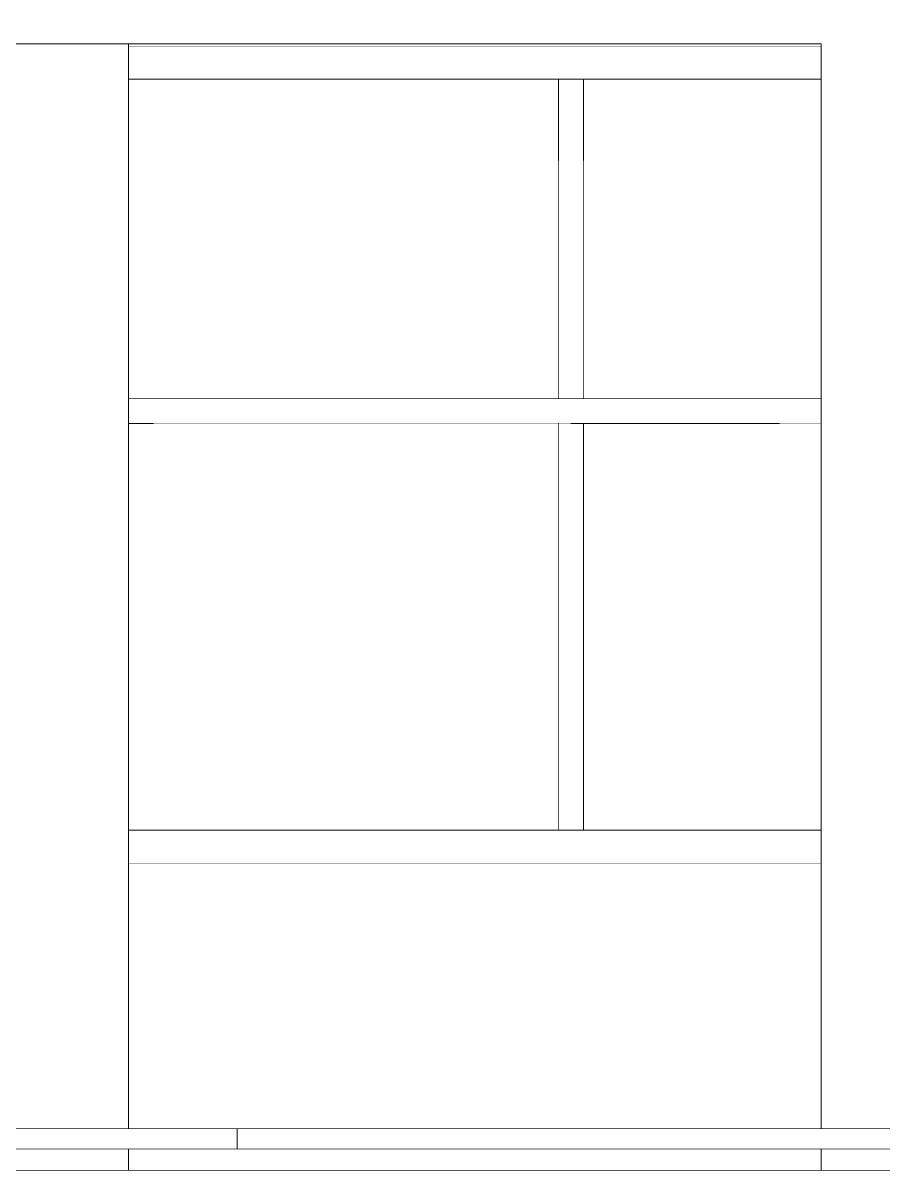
# Model space of a CAD drawing. Extents: x -3080 to 28500, y -1326 to 31609.
# Drawn here: x 25428.7 to 25634.8, y 27650.8 to 27925.8 of the extents above; entities that cross this region are included whole.
import ezdxf
from ezdxf.xclip import XClip

# ---------------------------------------------------------------- set-up
doc = ezdxf.new("R2010")
doc.units = 0
doc.header["$LTSCALE"] = 100
doc.header["$XCLIPFRAME"] = 2
doc.linetypes.add('188K-SM-07-F10-MECH-CR PIPE-Y2257103$0$X-S-FAB_SL ALL$0$Wipeout_Contour', pattern=[1, 0, -1])
for name, color, linetype in [('0-xref', 8, 'Continuous'), ('188K-SM-07-F10-MECH-CR PIPE-Y2257103$0$X-S-FAB_SL ALL$0$A-WALL-EX', 7, 'Continuous'), ('188K-SM-07-F10-MECH-CR PIPE-Y2257103$0$X-S-FAB_SL ALL$0$A-WALL-IN', 7, 'Continuous'), ('188K-SM-07-F10-MECH-CR PIPE-Y2257103$0$X-S-FAB_SL ALL$0$A-WINDOW', 7, 'Continuous'), ('188K-SM-07-F10-MECH-CR PIPE-Y2257103$0$X-S-FAB_SL ALL$0$ASP_1', 1, 'Continuous'), ('188K-SM-07-F10-MECH-CR PIPE-Y2257103$0$X-S-FAB_SL ALL$0$Hattch', 7, 'Continuous'), ('188K-SM-07-F10-MECH-CR PIPE-Y2257103$0$X-S-FAB_SL ALL$0$S-SLAB', 7, 'Continuous')]:
    doc.layers.add(name, color=color, linetype=linetype)

# ---------------------------------------------------------------- blocks, each defined once
blk = doc.blocks.new('188K-SM-07-F10-MECH-CR PIPE-Y2257103$0$X-S-FAB_SL ALL$0$剖面元素_38_3', base_point=(23061.26, -8263.06))
at = {"layer": '188K-SM-07-F10-MECH-CR PIPE-Y2257103$0$X-S-FAB_SL ALL$0$S-SLAB', "color": 1, "lineweight": 0}
blk.add_line((49266.26, -6943.06), (48291.26, -6943.06), dxfattribs=at)
blk = doc.blocks.new('188K-SM-07-F10-MECH-CR PIPE-Y2257103$0$X-S-FAB_SL ALL$0$剖面元素_39_3', base_point=(23061.26, -8263.06))
at = {"color": 254, "linetype": '188K-SM-07-F10-MECH-CR PIPE-Y2257103$0$X-S-FAB_SL ALL$0$Wipeout_Contour', "lineweight": 0, "ltscale": 195790.477185}
blk.add_wipeout([(48366.26, -6933.06), (48366.26, -6938.06), (48541.26, -6938.06), (48541.26, -6933.06)], dxfattribs=at).dxf.layer = '188K-SM-07-F10-MECH-CR PIPE-Y2257103$0$X-S-FAB_SL ALL$0$Hattch'
at = {"layer": '188K-SM-07-F10-MECH-CR PIPE-Y2257103$0$X-S-FAB_SL ALL$0$S-SLAB', "color": 8, "lineweight": 0}
for p, q in [((48366.26, -6933.06), (48541.26, -6933.06)), ((48366.26, -6938.06), (48541.26, -6938.06))]:
    blk.add_line(p, q, dxfattribs=at)
at = {"layer": '188K-SM-07-F10-MECH-CR PIPE-Y2257103$0$X-S-FAB_SL ALL$0$S-SLAB', "color": 15, "lineweight": 0}
for p, q in [((48541.26, -6933.06), (48541.26, -6938.06)), ((49266.26, -6933.06), (48541.26, -6933.06)), ((49266.26, -6938.06), (48541.26, -6938.06))]:
    blk.add_line(p, q, dxfattribs=at)
blk = doc.blocks.new('188K-SM-07-F10-MECH-CR PIPE-Y2257103$0$X-S-FAB_SL ALL$0$剖面元素_1146_3', base_point=(23061.26, -8263.06))
at = {"color": 254, "linetype": '188K-SM-07-F10-MECH-CR PIPE-Y2257103$0$X-S-FAB_SL ALL$0$Wipeout_Contour', "lineweight": 0, "ltscale": 196574.286906}
blk.add_wipeout([(48671.26, -6758.06), (48671.26, -6764.06), (48681.26, -6764.06), (48681.26, -6758.06)], dxfattribs=at).dxf.layer = '188K-SM-07-F10-MECH-CR PIPE-Y2257103$0$X-S-FAB_SL ALL$0$Hattch'
at = {"layer": '188K-SM-07-F10-MECH-CR PIPE-Y2257103$0$X-S-FAB_SL ALL$0$A-WINDOW', "color": 8, "lineweight": 0}
for p, q in [((48681.26, -6758.06), (48671.26, -6758.06)), ((48681.26, -6764.06), (48671.26, -6764.06))]:
    blk.add_line(p, q, dxfattribs=at)
blk = doc.blocks.new('188K-SM-07-F10-MECH-CR PIPE-Y2257103$0$X-S-FAB_SL ALL$0$剖面元素_1147_3', base_point=(23061.26, -8263.06))
at = {"color": 254, "linetype": '188K-SM-07-F10-MECH-CR PIPE-Y2257103$0$X-S-FAB_SL ALL$0$Wipeout_Contour', "lineweight": 0, "ltscale": 196158.369488}
blk.add_wipeout([(48521.26, -6758.06), (48521.26, -6764.06), (48621.3, -6764.06), (48621.3, -6758.06)], dxfattribs=at).dxf.layer = '188K-SM-07-F10-MECH-CR PIPE-Y2257103$0$X-S-FAB_SL ALL$0$Hattch'
at = {"layer": '188K-SM-07-F10-MECH-CR PIPE-Y2257103$0$X-S-FAB_SL ALL$0$A-WINDOW', "color": 8, "lineweight": 0}
for p, q in [((48621.3, -6758.06), (48521.26, -6758.06)), ((48621.3, -6764.06), (48521.26, -6764.06))]:
    blk.add_line(p, q, dxfattribs=at)
blk = doc.blocks.new('188K-SM-07-F10-MECH-CR PIPE-Y2257103$0$X-S-FAB_SL ALL$0$剖面元素_1148_3', base_point=(23061.26, -8263.06))
at = {"color": 254, "linetype": '188K-SM-07-F10-MECH-CR PIPE-Y2257103$0$X-S-FAB_SL ALL$0$Wipeout_Contour', "lineweight": 0, "ltscale": 196509.953873}
blk.add_wipeout([(48624.3, -6861.56), (48681.26, -6861.56), (48681.26, -6764.06), (48624.3, -6764.06)], dxfattribs=at).dxf.layer = '188K-SM-07-F10-MECH-CR PIPE-Y2257103$0$X-S-FAB_SL ALL$0$Hattch'
blk = doc.blocks.new('188K-SM-07-F10-MECH-CR PIPE-Y2257103$0$X-S-FAB_SL ALL$0$剖面元素_1149_3', base_point=(23061.26, -8263.06))
at = {"color": 254, "linetype": '188K-SM-07-F10-MECH-CR PIPE-Y2257103$0$X-S-FAB_SL ALL$0$Wipeout_Contour', "lineweight": 0, "ltscale": 196385.249469}
blk.add_wipeout([(48624.3, -6861.56), (48624.3, -6764.06), (48618.3, -6764.06), (48618.3, -6861.56)], dxfattribs=at).dxf.layer = '188K-SM-07-F10-MECH-CR PIPE-Y2257103$0$X-S-FAB_SL ALL$0$Hattch'
at = {"layer": '188K-SM-07-F10-MECH-CR PIPE-Y2257103$0$X-S-FAB_SL ALL$0$A-WINDOW', "color": 8, "lineweight": 0}
for p, q in [((48618.3, -6861.56), (48618.3, -6764.06)), ((48624.3, -6861.56), (48624.3, -6764.06))]:
    blk.add_line(p, q, dxfattribs=at)
blk = doc.blocks.new('188K-SM-07-F10-MECH-CR PIPE-Y2257103$0$X-S-FAB_SL ALL$0$剖面元素_1150_3', base_point=(23061.26, -8263.06))
at = {"color": 254, "linetype": '188K-SM-07-F10-MECH-CR PIPE-Y2257103$0$X-S-FAB_SL ALL$0$Wipeout_Contour', "lineweight": 0, "ltscale": 196455.507365}
blk.add_wipeout([(48621.3, -6758.06), (48621.3, -6764.06), (48671.26, -6764.06), (48671.26, -6758.06)], dxfattribs=at).dxf.layer = '188K-SM-07-F10-MECH-CR PIPE-Y2257103$0$X-S-FAB_SL ALL$0$Hattch'
at = {"layer": '188K-SM-07-F10-MECH-CR PIPE-Y2257103$0$X-S-FAB_SL ALL$0$A-WINDOW', "color": 8, "lineweight": 0}
for p, q in [((48671.26, -6758.06), (48621.3, -6758.06)), ((48671.26, -6764.06), (48621.3, -6764.06))]:
    blk.add_line(p, q, dxfattribs=at)
blk = doc.blocks.new('188K-SM-07-F10-MECH-CR PIPE-Y2257103$0$X-S-FAB_SL ALL$0$剖面元素_1151_3', base_point=(23061.26, -8263.06))
at = {"color": 254, "linetype": '188K-SM-07-F10-MECH-CR PIPE-Y2257103$0$X-S-FAB_SL ALL$0$Wipeout_Contour', "lineweight": 0, "ltscale": 196169.285213}
blk.add_wipeout([(48515.26, -6764.06), (48515.26, -6861.56), (48618.3, -6861.56), (48618.3, -6764.06)], dxfattribs=at).dxf.layer = '188K-SM-07-F10-MECH-CR PIPE-Y2257103$0$X-S-FAB_SL ALL$0$Hattch'
blk = doc.blocks.new('188K-SM-07-F10-MECH-CR PIPE-Y2257103$0$X-S-FAB_SL ALL$0$剖面元素_1152_3', base_point=(23061.26, -8263.06))
at = {"color": 254, "linetype": '188K-SM-07-F10-MECH-CR PIPE-Y2257103$0$X-S-FAB_SL ALL$0$Wipeout_Contour', "lineweight": 0, "ltscale": 196339.255319}
blk.add_wipeout([(48624.3, -6758.06), (48624.3, -6701.06), (48618.3, -6701.06), (48618.3, -6758.06)], dxfattribs=at).dxf.layer = '188K-SM-07-F10-MECH-CR PIPE-Y2257103$0$X-S-FAB_SL ALL$0$Hattch'
at = {"layer": '188K-SM-07-F10-MECH-CR PIPE-Y2257103$0$X-S-FAB_SL ALL$0$A-WINDOW', "color": 8, "lineweight": 0}
for p, q in [((48618.3, -6758.06), (48618.3, -6701.06)), ((48624.3, -6758.06), (48624.3, -6701.06))]:
    blk.add_line(p, q, dxfattribs=at)
blk = doc.blocks.new('188K-SM-07-F10-MECH-CR PIPE-Y2257103$0$X-S-FAB_SL ALL$0$剖面元素_1153_3', base_point=(23061.26, -8263.06))
at = {"color": 254, "linetype": '188K-SM-07-F10-MECH-CR PIPE-Y2257103$0$X-S-FAB_SL ALL$0$Wipeout_Contour', "lineweight": 0, "ltscale": 196458.675211}
blk.add_wipeout([(48681.26, -6681.56), (48624.3, -6681.56), (48624.3, -6758.06), (48681.26, -6758.06)], dxfattribs=at).dxf.layer = '188K-SM-07-F10-MECH-CR PIPE-Y2257103$0$X-S-FAB_SL ALL$0$Hattch'
blk = doc.blocks.new('188K-SM-07-F10-MECH-CR PIPE-Y2257103$0$X-S-FAB_SL ALL$0$剖面元素_1154_3', base_point=(23061.26, -8263.06))
at = {"color": 254, "linetype": '188K-SM-07-F10-MECH-CR PIPE-Y2257103$0$X-S-FAB_SL ALL$0$Wipeout_Contour', "lineweight": 0, "ltscale": 195948.315878}
blk.add_wipeout([(48521.26, -6758.06), (48515.26, -6758.06), (48515.26, -6764.06), (48521.26, -6764.06)], dxfattribs=at).dxf.layer = '188K-SM-07-F10-MECH-CR PIPE-Y2257103$0$X-S-FAB_SL ALL$0$Hattch'
at = {"layer": '188K-SM-07-F10-MECH-CR PIPE-Y2257103$0$X-S-FAB_SL ALL$0$A-WINDOW', "color": 8, "lineweight": 0}
for p, q in [((48521.26, -6758.06), (48515.26, -6758.06)), ((48521.26, -6764.06), (48515.26, -6764.06))]:
    blk.add_line(p, q, dxfattribs=at)
blk = doc.blocks.new('188K-SM-07-F10-MECH-CR PIPE-Y2257103$0$X-S-FAB_SL ALL$0$剖面元素_1155_3', base_point=(23061.26, -8263.06))
at = {"color": 254, "linetype": '188K-SM-07-F10-MECH-CR PIPE-Y2257103$0$X-S-FAB_SL ALL$0$Wipeout_Contour', "lineweight": 0, "ltscale": 245195.32346}
blk.add_wipeout([(48515.26, -6681.56), (48515.26, -6758.06), (48618.3, -6758.06), (48618.3, -6701.06), (48618.3, -6681.56)], dxfattribs=at).dxf.layer = '188K-SM-07-F10-MECH-CR PIPE-Y2257103$0$X-S-FAB_SL ALL$0$Hattch'
blk = doc.blocks.new('188K-SM-07-F10-MECH-CR PIPE-Y2257103$0$X-S-FAB_SL ALL$0$剖面元素_1156_3', base_point=(23061.26, -8263.06))
at = {"color": 254, "linetype": '188K-SM-07-F10-MECH-CR PIPE-Y2257103$0$X-S-FAB_SL ALL$0$Wipeout_Contour', "lineweight": 0, "ltscale": 196318.308619}
blk.add_wipeout([(48618.3, -6701.06), (48624.3, -6701.06), (48624.3, -6681.56), (48618.3, -6681.56)], dxfattribs=at).dxf.layer = '188K-SM-07-F10-MECH-CR PIPE-Y2257103$0$X-S-FAB_SL ALL$0$Hattch'
at = {"layer": '188K-SM-07-F10-MECH-CR PIPE-Y2257103$0$X-S-FAB_SL ALL$0$A-WINDOW', "color": 8, "lineweight": 0}
for p, q in [((48618.3, -6701.06), (48618.3, -6681.56)), ((48624.3, -6701.06), (48624.3, -6681.56))]:
    blk.add_line(p, q, dxfattribs=at)
blk = doc.blocks.new('188K-SM-07-F10-MECH-CR PIPE-Y2257103$0$X-S-FAB_SL ALL$0$剖面元素_1157_3', base_point=(23061.26, -8263.06))
at = {"color": 254, "linetype": '188K-SM-07-F10-MECH-CR PIPE-Y2257103$0$X-S-FAB_SL ALL$0$Wipeout_Contour', "lineweight": 0, "ltscale": 196528.614657}
blk.add_wipeout([(48671.26, -6681.56), (48681.26, -6681.56), (48681.26, -6673.56), (48671.26, -6673.56)], dxfattribs=at).dxf.layer = '188K-SM-07-F10-MECH-CR PIPE-Y2257103$0$X-S-FAB_SL ALL$0$Hattch'
at = {"layer": '188K-SM-07-F10-MECH-CR PIPE-Y2257103$0$X-S-FAB_SL ALL$0$A-WINDOW', "color": 8, "lineweight": 0}
for p, q in [((48671.26, -6673.56), (48681.26, -6673.56)), ((48671.26, -6681.56), (48681.26, -6681.56))]:
    blk.add_line(p, q, dxfattribs=at)
blk = doc.blocks.new('188K-SM-07-F10-MECH-CR PIPE-Y2257103$0$X-S-FAB_SL ALL$0$剖面元素_1158_3', base_point=(23061.26, -8263.06))
at = {"color": 254, "linetype": '188K-SM-07-F10-MECH-CR PIPE-Y2257103$0$X-S-FAB_SL ALL$0$Wipeout_Contour', "lineweight": 0, "ltscale": 196409.807473}
blk.add_wipeout([(48621.3, -6681.56), (48671.26, -6681.56), (48671.26, -6673.56), (48621.3, -6673.56)], dxfattribs=at).dxf.layer = '188K-SM-07-F10-MECH-CR PIPE-Y2257103$0$X-S-FAB_SL ALL$0$Hattch'
at = {"layer": '188K-SM-07-F10-MECH-CR PIPE-Y2257103$0$X-S-FAB_SL ALL$0$A-WINDOW', "color": 8, "lineweight": 0}
for p, q in [((48621.3, -6673.56), (48671.26, -6673.56)), ((48621.3, -6681.56), (48671.26, -6681.56))]:
    blk.add_line(p, q, dxfattribs=at)
blk = doc.blocks.new('188K-SM-07-F10-MECH-CR PIPE-Y2257103$0$X-S-FAB_SL ALL$0$剖面元素_1159_3', base_point=(23061.26, -8263.06))
at = {"color": 254, "linetype": '188K-SM-07-F10-MECH-CR PIPE-Y2257103$0$X-S-FAB_SL ALL$0$Wipeout_Contour', "lineweight": 0, "ltscale": 196112.600325}
blk.add_wipeout([(48521.26, -6681.56), (48621.3, -6681.56), (48621.3, -6673.56), (48521.26, -6673.56)], dxfattribs=at).dxf.layer = '188K-SM-07-F10-MECH-CR PIPE-Y2257103$0$X-S-FAB_SL ALL$0$Hattch'
at = {"layer": '188K-SM-07-F10-MECH-CR PIPE-Y2257103$0$X-S-FAB_SL ALL$0$A-WINDOW', "color": 8, "lineweight": 0}
for p, q in [((48521.26, -6673.56), (48621.3, -6673.56)), ((48521.26, -6681.56), (48621.3, -6681.56))]:
    blk.add_line(p, q, dxfattribs=at)
blk = doc.blocks.new('188K-SM-07-F10-MECH-CR PIPE-Y2257103$0$X-S-FAB_SL ALL$0$剖面元素_1160_3', base_point=(23061.26, -8263.06))
at = {"color": 254, "linetype": '188K-SM-07-F10-MECH-CR PIPE-Y2257103$0$X-S-FAB_SL ALL$0$Wipeout_Contour', "lineweight": 0, "ltscale": 195902.497693}
blk.add_wipeout([(48521.26, -6673.56), (48515.26, -6673.56), (48515.26, -6681.56), (48521.26, -6681.56)], dxfattribs=at).dxf.layer = '188K-SM-07-F10-MECH-CR PIPE-Y2257103$0$X-S-FAB_SL ALL$0$Hattch'
at = {"layer": '188K-SM-07-F10-MECH-CR PIPE-Y2257103$0$X-S-FAB_SL ALL$0$A-WINDOW', "color": 8, "lineweight": 0}
for p, q in [((48515.26, -6673.56), (48521.26, -6673.56)), ((48515.26, -6681.56), (48521.26, -6681.56))]:
    blk.add_line(p, q, dxfattribs=at)
blk = doc.blocks.new('188K-SM-07-F10-MECH-CR PIPE-Y2257103$0$X-S-FAB_SL ALL$0$剖面元素_1161_3', base_point=(23061.26, -8263.06))
at = {"color": 254, "linetype": '188K-SM-07-F10-MECH-CR PIPE-Y2257103$0$X-S-FAB_SL ALL$0$Wipeout_Contour', "lineweight": 0, "ltscale": 196006.44461}
blk.add_wipeout([(48521.26, -6861.56), (48515.26, -6861.56), (48515.26, -6869.56), (48521.26, -6869.56)], dxfattribs=at).dxf.layer = '188K-SM-07-F10-MECH-CR PIPE-Y2257103$0$X-S-FAB_SL ALL$0$Hattch'
at = {"layer": '188K-SM-07-F10-MECH-CR PIPE-Y2257103$0$X-S-FAB_SL ALL$0$A-WINDOW', "color": 8, "lineweight": 0}
for p, q in [((48521.26, -6861.56), (48515.26, -6861.56)), ((48521.26, -6869.56), (48515.26, -6869.56))]:
    blk.add_line(p, q, dxfattribs=at)
blk = doc.blocks.new('188K-SM-07-F10-MECH-CR PIPE-Y2257103$0$X-S-FAB_SL ALL$0$剖面元素_1162_3', base_point=(23061.26, -8263.06))
at = {"color": 254, "linetype": '188K-SM-07-F10-MECH-CR PIPE-Y2257103$0$X-S-FAB_SL ALL$0$Wipeout_Contour', "lineweight": 0, "ltscale": 196216.436051}
blk.add_wipeout([(48621.3, -6861.56), (48521.26, -6861.56), (48521.26, -6869.56), (48621.3, -6869.56)], dxfattribs=at).dxf.layer = '188K-SM-07-F10-MECH-CR PIPE-Y2257103$0$X-S-FAB_SL ALL$0$Hattch'
at = {"layer": '188K-SM-07-F10-MECH-CR PIPE-Y2257103$0$X-S-FAB_SL ALL$0$A-WINDOW', "color": 8, "lineweight": 0}
for p, q in [((48621.3, -6861.56), (48521.26, -6861.56)), ((48621.3, -6869.56), (48521.26, -6869.56))]:
    blk.add_line(p, q, dxfattribs=at)
blk = doc.blocks.new('188K-SM-07-F10-MECH-CR PIPE-Y2257103$0$X-S-FAB_SL ALL$0$剖面元素_1163_3', base_point=(23061.26, -8263.06))
at = {"color": 254, "linetype": '188K-SM-07-F10-MECH-CR PIPE-Y2257103$0$X-S-FAB_SL ALL$0$Wipeout_Contour', "lineweight": 0, "ltscale": 196513.486082}
blk.add_wipeout([(48671.26, -6861.56), (48621.3, -6861.56), (48621.3, -6869.56), (48671.26, -6869.56)], dxfattribs=at).dxf.layer = '188K-SM-07-F10-MECH-CR PIPE-Y2257103$0$X-S-FAB_SL ALL$0$Hattch'
at = {"layer": '188K-SM-07-F10-MECH-CR PIPE-Y2257103$0$X-S-FAB_SL ALL$0$A-WINDOW', "color": 8, "lineweight": 0}
for p, q in [((48671.26, -6861.56), (48621.3, -6861.56)), ((48671.26, -6869.56), (48621.3, -6869.56))]:
    blk.add_line(p, q, dxfattribs=at)
blk = doc.blocks.new('188K-SM-07-F10-MECH-CR PIPE-Y2257103$0$X-S-FAB_SL ALL$0$剖面元素_1164_3', base_point=(23061.26, -8263.06))
at = {"color": 254, "linetype": '188K-SM-07-F10-MECH-CR PIPE-Y2257103$0$X-S-FAB_SL ALL$0$Wipeout_Contour', "lineweight": 0, "ltscale": 196632.230587}
blk.add_wipeout([(48671.26, -6861.56), (48671.26, -6869.56), (48681.26, -6869.56), (48681.26, -6861.56)], dxfattribs=at).dxf.layer = '188K-SM-07-F10-MECH-CR PIPE-Y2257103$0$X-S-FAB_SL ALL$0$Hattch'
at = {"layer": '188K-SM-07-F10-MECH-CR PIPE-Y2257103$0$X-S-FAB_SL ALL$0$A-WINDOW', "color": 8, "lineweight": 0}
for p, q in [((48681.26, -6861.56), (48671.26, -6861.56)), ((48681.26, -6869.56), (48671.26, -6869.56))]:
    blk.add_line(p, q, dxfattribs=at)
blk = doc.blocks.new('188K-SM-07-F10-MECH-CR PIPE-Y2257103$0$X-S-FAB_SL ALL$0$剖面元素_1189_3', base_point=(23061.26, -8263.06))
at = {"color": 254, "linetype": '188K-SM-07-F10-MECH-CR PIPE-Y2257103$0$X-S-FAB_SL ALL$0$Wipeout_Contour', "lineweight": 0, "ltscale": 196217.205802}
blk.add_wipeout([(48681.26, -6673.06), (48515.26, -6673.06), (48515.26, -6673.56), (48681.26, -6673.56)], dxfattribs=at).dxf.layer = '188K-SM-07-F10-MECH-CR PIPE-Y2257103$0$X-S-FAB_SL ALL$0$Hattch'
at = {"color": 254, "linetype": '188K-SM-07-F10-MECH-CR PIPE-Y2257103$0$X-S-FAB_SL ALL$0$Wipeout_Contour', "lineweight": 0, "ltscale": 196343.393359}
blk.add_wipeout([(48515.26, -6933.06), (48681.26, -6933.06), (48681.26, -6869.56), (48515.26, -6869.56)], dxfattribs=at).dxf.layer = '188K-SM-07-F10-MECH-CR PIPE-Y2257103$0$X-S-FAB_SL ALL$0$Hattch'
at = {"color": 254, "linetype": '188K-SM-07-F10-MECH-CR PIPE-Y2257103$0$X-S-FAB_SL ALL$0$Wipeout_Contour', "lineweight": 0, "ltscale": 196365.488463}
blk.add_wipeout([(48515.26, -6943.06), (48681.26, -6943.06), (48681.26, -6938.06), (48515.26, -6938.06)], dxfattribs=at).dxf.layer = '188K-SM-07-F10-MECH-CR PIPE-Y2257103$0$X-S-FAB_SL ALL$0$Hattch'
blk = doc.blocks.new('188K-SM-07-F10-MECH-CR PIPE-Y2257103$0$X-S-FAB_SL ALL$0$剖面元素_2231_3', base_point=(23061.26, -8263.06))
at = {"color": 254, "linetype": '188K-SM-07-F10-MECH-CR PIPE-Y2257103$0$X-S-FAB_SL ALL$0$Wipeout_Contour', "lineweight": 0, "ltscale": 195665.264102}
blk.add_wipeout([(48366.26, -6933.06), (48515.26, -6933.06), (48515.26, -6673.06), (48366.26, -6673.06)], dxfattribs=at).dxf.layer = '188K-SM-07-F10-MECH-CR PIPE-Y2257103$0$X-S-FAB_SL ALL$0$Hattch'
at = {"color": 254, "linetype": '188K-SM-07-F10-MECH-CR PIPE-Y2257103$0$X-S-FAB_SL ALL$0$Wipeout_Contour', "lineweight": 0, "ltscale": 195741.835781}
blk.add_wipeout([(48366.26, -6943.06), (48515.26, -6943.06), (48515.26, -6938.06), (48366.26, -6938.06)], dxfattribs=at).dxf.layer = '188K-SM-07-F10-MECH-CR PIPE-Y2257103$0$X-S-FAB_SL ALL$0$Hattch'
at = {"layer": '188K-SM-07-F10-MECH-CR PIPE-Y2257103$0$X-S-FAB_SL ALL$0$A-WALL-IN', "color": 8, "lineweight": 0}
for p, q in [((48515.26, -6933.06), (48515.26, -6673.06)), ((48515.26, -6943.06), (48515.26, -6938.06))]:
    blk.add_line(p, q, dxfattribs=at)
blk = doc.blocks.new('188K-SM-07-F10-MECH-CR PIPE-Y2257103$0$X-S-FAB_SL ALL$0$剖面元素_2232_3', base_point=(23061.26, -8263.06))
at = {"color": 254, "linetype": '188K-SM-07-F10-MECH-CR PIPE-Y2257103$0$X-S-FAB_SL ALL$0$Wipeout_Contour', "lineweight": 0, "ltscale": 197576.005501}
blk.add_wipeout([(48681.26, -6663.06), (48681.26, -6933.06), (49166.26, -6933.06), (49166.26, -6663.06)], dxfattribs=at).dxf.layer = '188K-SM-07-F10-MECH-CR PIPE-Y2257103$0$X-S-FAB_SL ALL$0$Hattch'
at = {"color": 254, "linetype": '188K-SM-07-F10-MECH-CR PIPE-Y2257103$0$X-S-FAB_SL ALL$0$Wipeout_Contour', "lineweight": 0, "ltscale": 197654.538252}
blk.add_wipeout([(48681.26, -6938.06), (48681.26, -6943.06), (49166.26, -6943.06), (49166.26, -6938.06)], dxfattribs=at).dxf.layer = '188K-SM-07-F10-MECH-CR PIPE-Y2257103$0$X-S-FAB_SL ALL$0$Hattch'
at = {"layer": '188K-SM-07-F10-MECH-CR PIPE-Y2257103$0$X-S-FAB_SL ALL$0$A-WALL-IN', "color": 8, "lineweight": 0}
for p, q in [((48681.26, -6673.06), (48681.26, -6933.06)), ((48681.26, -6938.06), (48681.26, -6943.06))]:
    blk.add_line(p, q, dxfattribs=at)
blk = doc.blocks.new('188K-SM-07-F10-MECH-CR PIPE-Y2257103$0$X-S-FAB_SL ALL$0$剖面元素_2247_3', base_point=(23061.26, -8263.06))
at = {"color": 254, "linetype": '188K-SM-07-F10-MECH-CR PIPE-Y2257103$0$X-S-FAB_SL ALL$0$Wipeout_Contour', "lineweight": 0, "ltscale": 195876.106386}
blk.add_wipeout([(48681.26, -6525.07), (48366.26, -6521.87), (48366.26, -6653.06), (48681.26, -6653.06)], dxfattribs=at).dxf.layer = '188K-SM-07-F10-MECH-CR PIPE-Y2257103$0$X-S-FAB_SL ALL$0$Hattch'
at = {"color": 254, "linetype": '188K-SM-07-F10-MECH-CR PIPE-Y2257103$0$X-S-FAB_SL ALL$0$Wipeout_Contour', "lineweight": 0, "ltscale": 195919.135342}
blk.add_wipeout([(48366.26, -6673.06), (48681.26, -6673.06), (48681.26, -6663.06), (48366.26, -6663.06)], dxfattribs=at).dxf.layer = '188K-SM-07-F10-MECH-CR PIPE-Y2257103$0$X-S-FAB_SL ALL$0$Hattch'
at = {"layer": '188K-SM-07-F10-MECH-CR PIPE-Y2257103$0$X-S-FAB_SL ALL$0$A-WALL-IN', "color": 8, "lineweight": 0}
blk.add_line((48366.26, -6673.06), (48681.26, -6673.06), dxfattribs=at)
blk = doc.blocks.new('188K-SM-07-F10-MECH-CR PIPE-Y2257103$0$X-S-FAB_SL ALL$0$A$C2e9ab586')
at = {"layer": '188K-SM-07-F10-MECH-CR PIPE-Y2257103$0$X-S-FAB_SL ALL$0$A-WINDOW', "lineweight": 0}
for name in ['188K-SM-07-F10-MECH-CR PIPE-Y2257103$0$X-S-FAB_SL ALL$0$剖面元素_1147_3', '188K-SM-07-F10-MECH-CR PIPE-Y2257103$0$X-S-FAB_SL ALL$0$剖面元素_1146_3']:
    blk.add_blockref(name, (-28106.39, 285), dxfattribs=at)
at = {"layer": '188K-SM-07-F10-MECH-CR PIPE-Y2257103$0$X-S-FAB_SL ALL$0$S-SLAB', "lineweight": 0}
for name in ['188K-SM-07-F10-MECH-CR PIPE-Y2257103$0$X-S-FAB_SL ALL$0$剖面元素_39_3', '188K-SM-07-F10-MECH-CR PIPE-Y2257103$0$X-S-FAB_SL ALL$0$剖面元素_38_3']:
    blk.add_blockref(name, (-28106.39, 285), dxfattribs=at)
at = {"layer": '188K-SM-07-F10-MECH-CR PIPE-Y2257103$0$X-S-FAB_SL ALL$0$A-WINDOW', "lineweight": 0}
blk.add_blockref('188K-SM-07-F10-MECH-CR PIPE-Y2257103$0$X-S-FAB_SL ALL$0$剖面元素_1148_3', (-28106.39, 285), dxfattribs=at)
blk.add_blockref('188K-SM-07-F10-MECH-CR PIPE-Y2257103$0$X-S-FAB_SL ALL$0$剖面元素_1149_3', (-28106.39, 285), dxfattribs=at)
for name in ['188K-SM-07-F10-MECH-CR PIPE-Y2257103$0$X-S-FAB_SL ALL$0$剖面元素_1150_3', '188K-SM-07-F10-MECH-CR PIPE-Y2257103$0$X-S-FAB_SL ALL$0$剖面元素_1151_3']:
    blk.add_blockref(name, (-28106.39, 285), dxfattribs=at)
for name in ['188K-SM-07-F10-MECH-CR PIPE-Y2257103$0$X-S-FAB_SL ALL$0$剖面元素_1152_3', '188K-SM-07-F10-MECH-CR PIPE-Y2257103$0$X-S-FAB_SL ALL$0$剖面元素_1154_3', '188K-SM-07-F10-MECH-CR PIPE-Y2257103$0$X-S-FAB_SL ALL$0$剖面元素_1161_3']:
    blk.add_blockref(name, (-28106.39, 285), dxfattribs=at)
for name in ['188K-SM-07-F10-MECH-CR PIPE-Y2257103$0$X-S-FAB_SL ALL$0$剖面元素_1155_3', '188K-SM-07-F10-MECH-CR PIPE-Y2257103$0$X-S-FAB_SL ALL$0$剖面元素_1153_3', '188K-SM-07-F10-MECH-CR PIPE-Y2257103$0$X-S-FAB_SL ALL$0$剖面元素_1162_3']:
    blk.add_blockref(name, (-28106.39, 285), dxfattribs=at)
for name in ['188K-SM-07-F10-MECH-CR PIPE-Y2257103$0$X-S-FAB_SL ALL$0$剖面元素_1157_3', '188K-SM-07-F10-MECH-CR PIPE-Y2257103$0$X-S-FAB_SL ALL$0$剖面元素_1156_3', '188K-SM-07-F10-MECH-CR PIPE-Y2257103$0$X-S-FAB_SL ALL$0$剖面元素_1163_3']:
    blk.add_blockref(name, (-28106.39, 285), dxfattribs=at)
for name in ['188K-SM-07-F10-MECH-CR PIPE-Y2257103$0$X-S-FAB_SL ALL$0$剖面元素_1158_3', '188K-SM-07-F10-MECH-CR PIPE-Y2257103$0$X-S-FAB_SL ALL$0$剖面元素_1164_3']:
    blk.add_blockref(name, (-28106.39, 285), dxfattribs=at)
blk.add_blockref('188K-SM-07-F10-MECH-CR PIPE-Y2257103$0$X-S-FAB_SL ALL$0$剖面元素_1159_3', (-28106.39, 285), dxfattribs=at)
blk.add_blockref('188K-SM-07-F10-MECH-CR PIPE-Y2257103$0$X-S-FAB_SL ALL$0$剖面元素_1160_3', (-28106.39, 285), dxfattribs=at)
at = {"layer": '188K-SM-07-F10-MECH-CR PIPE-Y2257103$0$X-S-FAB_SL ALL$0$A-WALL-EX', "lineweight": 0}
blk.add_blockref('188K-SM-07-F10-MECH-CR PIPE-Y2257103$0$X-S-FAB_SL ALL$0$剖面元素_1189_3', (-28106.39, 285), dxfattribs=at)
at = {"layer": '188K-SM-07-F10-MECH-CR PIPE-Y2257103$0$X-S-FAB_SL ALL$0$A-WALL-IN', "lineweight": 0}
for name in ['188K-SM-07-F10-MECH-CR PIPE-Y2257103$0$X-S-FAB_SL ALL$0$剖面元素_2232_3', '188K-SM-07-F10-MECH-CR PIPE-Y2257103$0$X-S-FAB_SL ALL$0$剖面元素_2231_3']:
    blk.add_blockref(name, (-28106.39, 285), dxfattribs=at)
blk.add_blockref('188K-SM-07-F10-MECH-CR PIPE-Y2257103$0$X-S-FAB_SL ALL$0$剖面元素_2247_3', (-28106.39, 285), dxfattribs=at)
blk = doc.blocks.new('188K-SM-07-F10-MECH-CR PIPE-Y2257103$0$X-S-FAB_SL ALL')
at = {"layer": '188K-SM-07-F10-MECH-CR PIPE-Y2257103$0$X-S-FAB_SL ALL$0$ASP_1'}
blk.add_blockref('188K-SM-07-F10-MECH-CR PIPE-Y2257103$0$X-S-FAB_SL ALL$0$A$C2e9ab586', (23632.864, -73288.977), dxfattribs=at)
blk = doc.blocks.new('188K-SM-07-F10-MECH-CR PIPE-Y2257103')
ref = blk.add_blockref('188K-SM-07-F10-MECH-CR PIPE-Y2257103$0$X-S-FAB_SL ALL', (4473.521, 99334.763))
XClip(ref).set_block_clipping_path([(-7553.4648570136, -75341.9369645483), (24026.2025623869, -67725.7696244382)])

msp = doc.modelspace()

# ---------------------------------------------------------------- block references
at = {"layer": '0-xref'}
msp.add_blockref('188K-SM-07-F10-MECH-CR PIPE-Y2257103', (0, 0), dxfattribs=at)

doc.saveas('drawing.dxf')
